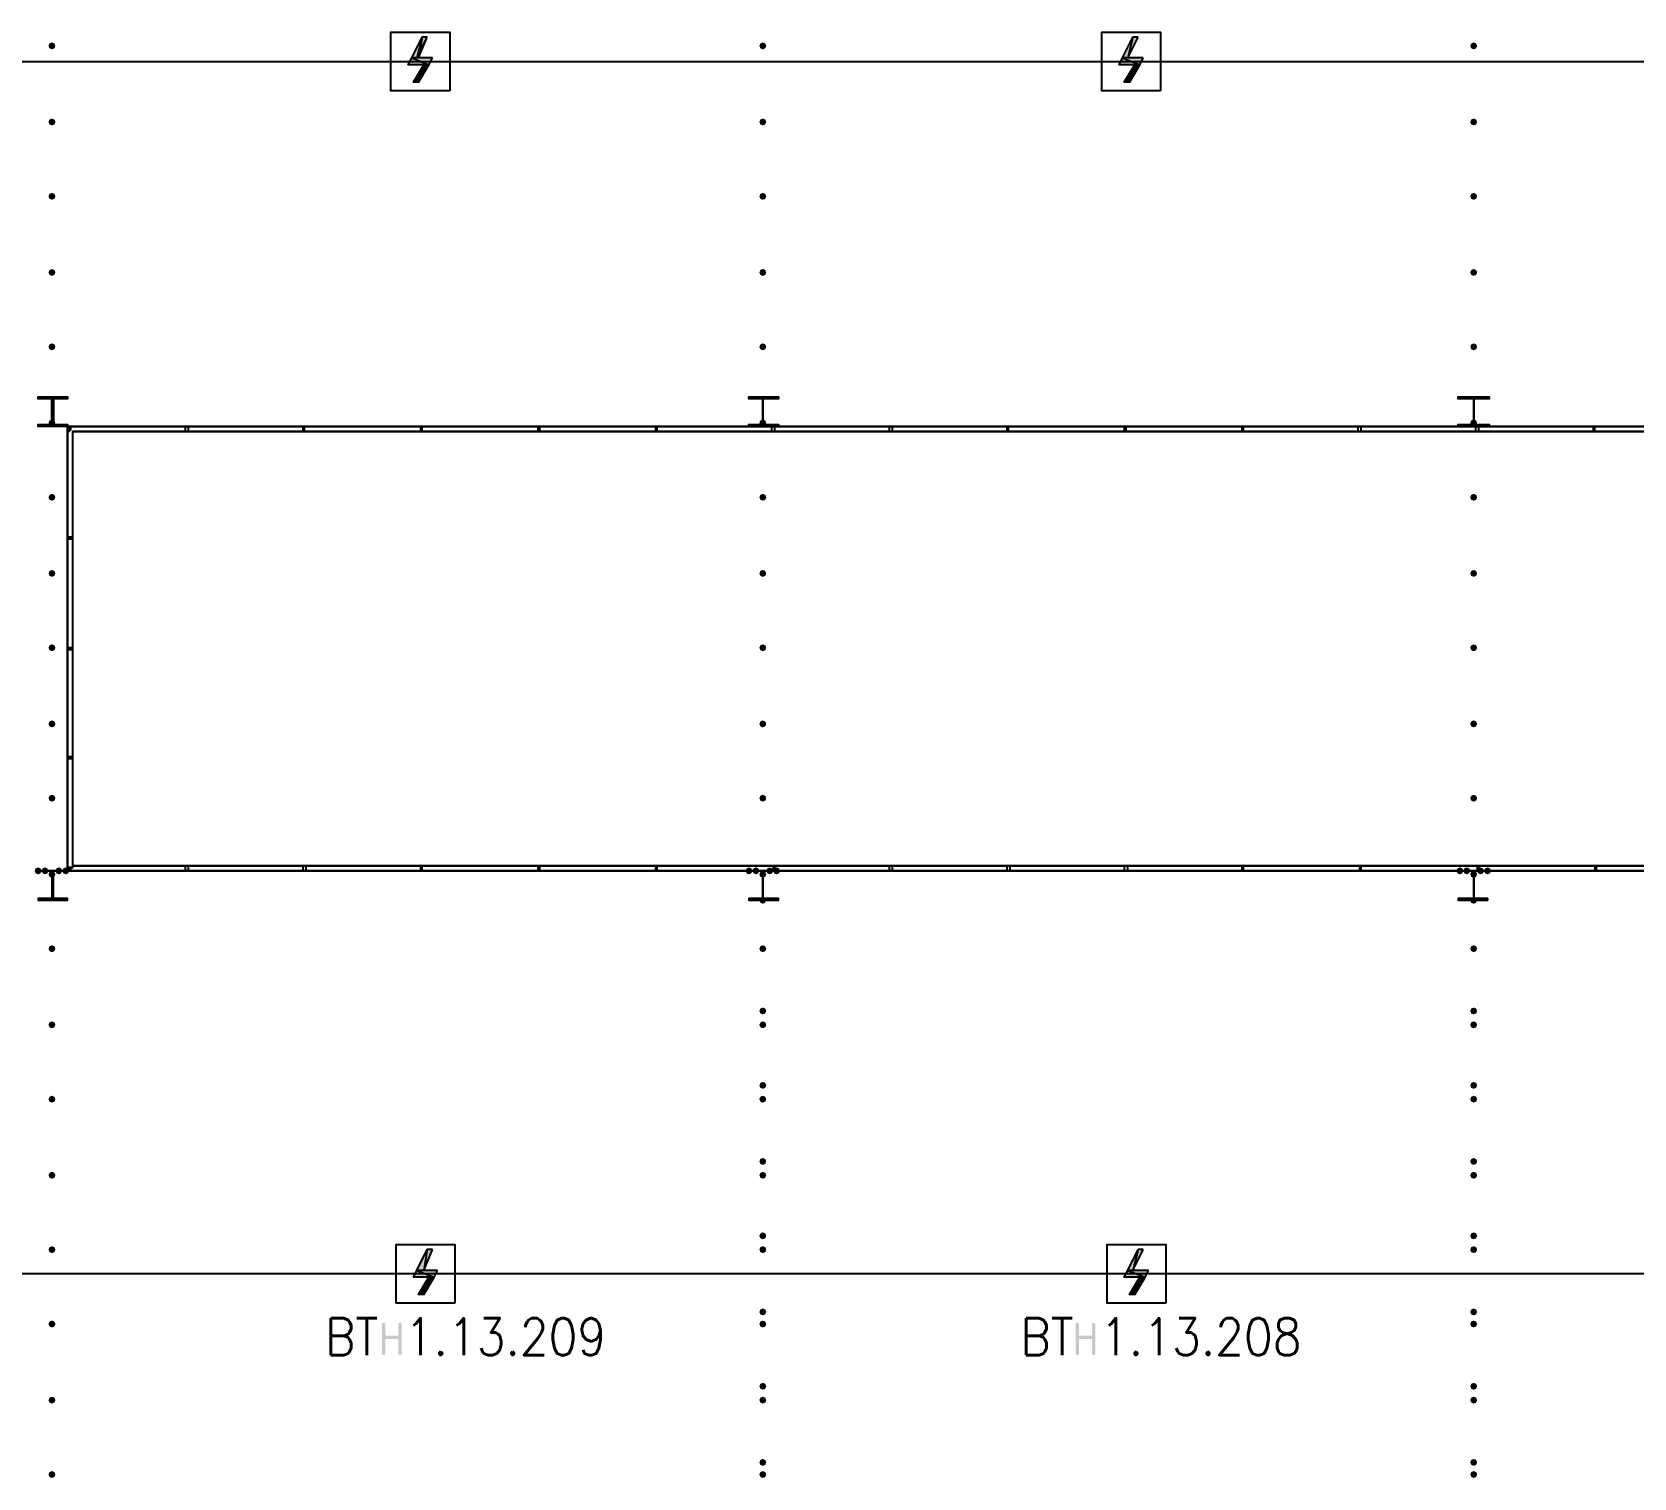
# Model space of a CAD drawing. Header units: millimetres. Extents: x 0 to 420, y 0 to 297.
# Drawn here: x 276.12 to 315.33, y 143.59 to 178.99 of the extents above; entities that cross this region are included whole.
import ezdxf

# ---------------------------------------------------------------- set-up
doc = ezdxf.new("R2010")
doc.units = ezdxf.units.MM
doc.layers.get('0').update_dxf_attribs({"linetype": 'CONTINUOUS'})
doc.styles.get("Standard").update_dxf_attribs({"font": 'STANDARD'})

msp = doc.modelspace()

# ---------------------------------------------------------------- hatches: boundary and pattern name
at = {"true_color": 0x000001}
h = msp.add_hatch(color=0, dxfattribs=at)
h.paths.add_polyline_path([(285.792334, 178.858333), (285.665334, 178.858333), (285.580667, 178.350333)], flags=0)
h.paths.add_polyline_path([(285.665334, 178.858333), (285.580667, 178.350333), (285.411334, 178.350333)], flags=0)
at = {"true_color": 0x000005}
h = msp.add_hatch(color=0, dxfattribs=at)
h.paths.add_polyline_path([(285.792334, 178.858333), (285.665334, 178.858333), (285.538334, 178.350333)], flags=0)
h.paths.add_polyline_path([(285.665334, 178.858333), (285.538334, 178.350333), (285.411334, 178.350333)], flags=0)
at = {"true_color": 0x000001}
h = msp.add_hatch(color=0, dxfattribs=at)
h.paths.add_polyline_path([(303.191334, 178.858333), (303.064334, 178.858333), (302.937334, 178.350333)], flags=0)
h.paths.add_polyline_path([(303.064334, 178.858333), (302.937334, 178.350333), (302.810334, 178.350333)], flags=0)
at = {"true_color": 0x000007}
for points in [[(276.690667, 178.646667), (276.665796, 178.586871), (276.606, 178.562), (276.546204, 178.586871), (276.521333, 178.646667), (276.546204, 178.706462), (276.606, 178.731333), (276.665796, 178.706463)], [(294.089667, 178.646667), (294.064796, 178.586871), (294.005, 178.562), (293.945204, 178.586871), (293.920333, 178.646667), (293.945204, 178.706462), (294.005, 178.731333), (294.064796, 178.706463)], [(311.488667, 178.646667), (311.463796, 178.586871), (311.404, 178.562), (311.344204, 178.586871), (311.319333, 178.646667), (311.344204, 178.706462), (311.404, 178.731333), (311.463796, 178.706463)], [(276.690667, 176.784), (276.665796, 176.724204), (276.606, 176.699333), (276.546204, 176.724204), (276.521333, 176.784), (276.546204, 176.843796), (276.606, 176.868667), (276.665796, 176.843796)], [(294.089667, 176.784), (294.064796, 176.724204), (294.005, 176.699333), (293.945204, 176.724204), (293.920333, 176.784), (293.945204, 176.843796), (294.005, 176.868667), (294.064796, 176.843796)], [(311.488667, 176.784), (311.463796, 176.724204), (311.404, 176.699333), (311.344204, 176.724204), (311.319333, 176.784), (311.344204, 176.843796), (311.404, 176.868667), (311.463796, 176.843796)], [(276.690667, 174.963667), (276.665796, 174.903871), (276.606, 174.879), (276.546204, 174.903871), (276.521333, 174.963667), (276.546204, 175.023462), (276.606, 175.048333), (276.665796, 175.023463)], [(294.089667, 174.963667), (294.064796, 174.903871), (294.005, 174.879), (293.945204, 174.903871), (293.920333, 174.963667), (293.945204, 175.023462), (294.005, 175.048333), (294.064796, 175.023463)], [(311.488667, 174.963667), (311.463796, 174.903871), (311.404, 174.879), (311.344204, 174.903871), (311.319333, 174.963667), (311.344204, 175.023462), (311.404, 175.048333), (311.463796, 175.023463)], [(276.690667, 173.101), (276.665796, 173.041204), (276.606, 173.016333), (276.546204, 173.041204), (276.521333, 173.101), (276.546204, 173.160796), (276.606, 173.185667), (276.665796, 173.160796)], [(294.089667, 173.101), (294.064796, 173.041204), (294.005, 173.016333), (293.945204, 173.041204), (293.920333, 173.101), (293.945204, 173.160796), (294.005, 173.185667), (294.064796, 173.160796)], [(311.488667, 173.101), (311.463796, 173.041204), (311.404, 173.016333), (311.344204, 173.041204), (311.319333, 173.101), (311.344204, 173.160796), (311.404, 173.185667), (311.463796, 173.160796)], [(276.690667, 171.280667), (276.665796, 171.220871), (276.606, 171.196), (276.546204, 171.220871), (276.521333, 171.280667), (276.546204, 171.340462), (276.606, 171.365333), (276.665796, 171.340463)], [(294.089667, 171.280667), (294.064796, 171.220871), (294.005, 171.196), (293.945204, 171.220871), (293.920333, 171.280667), (293.945204, 171.340462), (294.005, 171.365333), (294.064796, 171.340463)], [(311.488667, 171.280667), (311.463796, 171.220871), (311.404, 171.196), (311.344204, 171.220871), (311.319333, 171.280667), (311.344204, 171.340462), (311.404, 171.365333), (311.463796, 171.340463)], [(276.690667, 169.418), (276.665796, 169.358204), (276.606, 169.333333), (276.546204, 169.358204), (276.521333, 169.418), (276.546204, 169.477796), (276.606, 169.502667), (276.665796, 169.477796)], [(294.089667, 169.418), (294.064796, 169.358204), (294.005, 169.333333), (293.945204, 169.358204), (293.920333, 169.418), (293.945204, 169.477796), (294.005, 169.502667), (294.064796, 169.477796)], [(311.488667, 169.418), (311.463796, 169.358204), (311.404, 169.333333), (311.344204, 169.358204), (311.319333, 169.418), (311.344204, 169.477796), (311.404, 169.502667), (311.463796, 169.477796)], [(276.690667, 167.597667), (276.665796, 167.537871), (276.606, 167.513), (276.546204, 167.537871), (276.521333, 167.597667), (276.546204, 167.657462), (276.606, 167.682333), (276.665796, 167.657463)], [(294.089667, 167.597667), (294.064796, 167.537871), (294.005, 167.513), (293.945204, 167.537871), (293.920333, 167.597667), (293.945204, 167.657462), (294.005, 167.682333), (294.064796, 167.657463)], [(311.488667, 167.597667), (311.463796, 167.537871), (311.404, 167.513), (311.344204, 167.537871), (311.319333, 167.597667), (311.344204, 167.657462), (311.404, 167.682333), (311.463796, 167.657463)], [(276.690667, 165.735), (276.665796, 165.675204), (276.606, 165.650333), (276.546204, 165.675204), (276.521333, 165.735), (276.546204, 165.794796), (276.606, 165.819667), (276.665796, 165.794796)], [(294.089667, 165.735), (294.064796, 165.675204), (294.005, 165.650333), (293.945204, 165.675204), (293.920333, 165.735), (293.945204, 165.794796), (294.005, 165.819667), (294.064796, 165.794796)], [(311.488667, 165.735), (311.463796, 165.675204), (311.404, 165.650333), (311.344204, 165.675204), (311.319333, 165.735), (311.344204, 165.794796), (311.404, 165.819667), (311.463796, 165.794796)], [(276.690667, 163.914667), (276.665796, 163.854871), (276.606, 163.83), (276.546204, 163.854871), (276.521333, 163.914667), (276.546204, 163.974462), (276.606, 163.999333), (276.665796, 163.974463)], [(294.089667, 163.914667), (294.064796, 163.854871), (294.005, 163.83), (293.945204, 163.854871), (293.920333, 163.914667), (293.945204, 163.974462), (294.005, 163.999333), (294.064796, 163.974463)], [(311.488667, 163.914667), (311.463796, 163.854871), (311.404, 163.83), (311.344204, 163.854871), (311.319333, 163.914667), (311.344204, 163.974462), (311.404, 163.999333), (311.463796, 163.974463)], [(276.690667, 162.052), (276.665796, 161.992204), (276.606, 161.967333), (276.546204, 161.992204), (276.521333, 162.052), (276.546204, 162.111796), (276.606, 162.136667), (276.665796, 162.111796)], [(294.089667, 162.052), (294.064796, 161.992204), (294.005, 161.967333), (293.945204, 161.992204), (293.920333, 162.052), (293.945204, 162.111796), (294.005, 162.136667), (294.064796, 162.111796)], [(311.488667, 162.052), (311.463796, 161.992204), (311.404, 161.967333), (311.344204, 161.992204), (311.319333, 162.052), (311.344204, 162.111796), (311.404, 162.136667), (311.463796, 162.111796)], [(276.690667, 160.231667), (276.665796, 160.171871), (276.606, 160.147), (276.546204, 160.171871), (276.521333, 160.231667), (276.546204, 160.291462), (276.606, 160.316333), (276.665796, 160.291463)], [(294.089667, 160.231667), (294.064796, 160.171871), (294.005, 160.147), (293.945204, 160.171871), (293.920333, 160.231667), (293.945204, 160.291462), (294.005, 160.316333), (294.064796, 160.291463)], [(311.488667, 160.231667), (311.463796, 160.171871), (311.404, 160.147), (311.344204, 160.171871), (311.319333, 160.231667), (311.344204, 160.291462), (311.404, 160.316333), (311.463796, 160.291463)], [(276.352, 158.453667), (276.327129, 158.393871), (276.267333, 158.369), (276.207538, 158.393871), (276.182667, 158.453667), (276.207537, 158.513462), (276.267333, 158.538333), (276.327129, 158.513463)], [(276.521333, 158.453667), (276.496463, 158.393871), (276.436667, 158.369), (276.376871, 158.393871), (276.352, 158.453667), (276.376871, 158.513462), (276.436667, 158.538333), (276.496462, 158.513463)], [(276.690667, 158.369), (276.665796, 158.309204), (276.606, 158.284333), (276.546204, 158.309204), (276.521333, 158.369), (276.546204, 158.428796), (276.606, 158.453667), (276.665796, 158.428796)], [(276.86, 158.453667), (276.835129, 158.393871), (276.775333, 158.369), (276.715537, 158.393871), (276.690667, 158.453667), (276.715537, 158.513462), (276.775333, 158.538333), (276.835129, 158.513463)], [(277.029333, 158.453667), (277.004462, 158.393871), (276.944667, 158.369), (276.884871, 158.393871), (276.86, 158.453667), (276.884871, 158.513462), (276.944667, 158.538333), (277.004462, 158.513463)], [(293.751, 158.453667), (293.726129, 158.393871), (293.666333, 158.369), (293.606537, 158.393871), (293.581667, 158.453667), (293.606537, 158.513462), (293.666333, 158.538333), (293.726129, 158.513463)], [(293.920333, 158.453667), (293.895463, 158.393871), (293.835667, 158.369), (293.775871, 158.393871), (293.751, 158.453667), (293.775871, 158.513462), (293.835667, 158.538333), (293.895462, 158.513463)], [(294.089667, 158.369), (294.064796, 158.309204), (294.005, 158.284333), (293.945204, 158.309204), (293.920333, 158.369), (293.945204, 158.428796), (294.005, 158.453667), (294.064796, 158.428796)], [(294.259, 158.453667), (294.234129, 158.393871), (294.174333, 158.369), (294.114537, 158.393871), (294.089667, 158.453667), (294.114537, 158.513462), (294.174333, 158.538333), (294.234129, 158.513463)], [(294.428333, 158.453667), (294.403462, 158.393871), (294.343667, 158.369), (294.283871, 158.393871), (294.259, 158.453667), (294.283871, 158.513462), (294.343667, 158.538333), (294.403462, 158.513463)], [(311.15, 158.453667), (311.125129, 158.393871), (311.065333, 158.369), (311.005538, 158.393871), (310.980667, 158.453667), (311.005537, 158.513462), (311.065333, 158.538333), (311.125129, 158.513463)], [(311.319333, 158.453667), (311.294462, 158.393871), (311.234667, 158.369), (311.174871, 158.393871), (311.15, 158.453667), (311.174871, 158.513462), (311.234667, 158.538333), (311.294462, 158.513463)], [(311.488667, 158.369), (311.463796, 158.309204), (311.404, 158.284333), (311.344204, 158.309204), (311.319333, 158.369), (311.344204, 158.428796), (311.404, 158.453667), (311.463796, 158.428796)], [(311.658, 158.453667), (311.633129, 158.393871), (311.573333, 158.369), (311.513537, 158.393871), (311.488667, 158.453667), (311.513537, 158.513462), (311.573333, 158.538333), (311.633129, 158.513463)], [(311.827333, 158.453667), (311.802462, 158.393871), (311.742667, 158.369), (311.682871, 158.393871), (311.658, 158.453667), (311.682871, 158.513462), (311.742667, 158.538333), (311.802462, 158.513463)], [(294.089667, 157.734), (294.064796, 157.674204), (294.005, 157.649333), (293.945204, 157.674204), (293.920333, 157.734), (293.945204, 157.793796), (294.005, 157.818667), (294.064796, 157.793796)], [(311.488667, 157.734), (311.463796, 157.674204), (311.404, 157.649333), (311.344204, 157.674204), (311.319333, 157.734), (311.344204, 157.793796), (311.404, 157.818667), (311.463796, 157.793796)], [(276.690667, 156.548667), (276.665796, 156.488871), (276.606, 156.464), (276.546204, 156.488871), (276.521333, 156.548667), (276.546204, 156.608462), (276.606, 156.633333), (276.665796, 156.608463)], [(294.089667, 156.548667), (294.064796, 156.488871), (294.005, 156.464), (293.945204, 156.488871), (293.920333, 156.548667), (293.945204, 156.608462), (294.005, 156.633333), (294.064796, 156.608463)], [(311.488667, 156.548667), (311.463796, 156.488871), (311.404, 156.464), (311.344204, 156.488871), (311.319333, 156.548667), (311.344204, 156.608462), (311.404, 156.633333), (311.463796, 156.608463)], [(294.089667, 155.024667), (294.064796, 154.964871), (294.005, 154.94), (293.945204, 154.964871), (293.920333, 155.024667), (293.945204, 155.084462), (294.005, 155.109333), (294.064796, 155.084463)], [(311.488667, 155.024667), (311.463796, 154.964871), (311.404, 154.94), (311.344204, 154.964871), (311.319333, 155.024667), (311.344204, 155.084462), (311.404, 155.109333), (311.463796, 155.084463)], [(276.690667, 154.686), (276.665796, 154.626204), (276.606, 154.601333), (276.546204, 154.626204), (276.521333, 154.686), (276.546204, 154.745796), (276.606, 154.770667), (276.665796, 154.745796)], [(294.089667, 154.686), (294.064796, 154.626204), (294.005, 154.601333), (293.945204, 154.626204), (293.920333, 154.686), (293.945204, 154.745796), (294.005, 154.770667), (294.064796, 154.745796)], [(311.488667, 154.686), (311.463796, 154.626204), (311.404, 154.601333), (311.344204, 154.626204), (311.319333, 154.686), (311.344204, 154.745796), (311.404, 154.770667), (311.463796, 154.745796)], [(276.690667, 152.865667), (276.665796, 152.805871), (276.606, 152.781), (276.546204, 152.805871), (276.521333, 152.865667), (276.546204, 152.925462), (276.606, 152.950333), (276.665796, 152.925463)], [(294.089667, 153.204333), (294.064796, 153.144537), (294.005, 153.119667), (293.945204, 153.144537), (293.920333, 153.204333), (293.945204, 153.264129), (294.005, 153.289), (294.064796, 153.264129)], [(294.089667, 152.865667), (294.064796, 152.805871), (294.005, 152.781), (293.945204, 152.805871), (293.920333, 152.865667), (293.945204, 152.925462), (294.005, 152.950333), (294.064796, 152.925463)], [(311.488667, 153.204333), (311.463796, 153.144537), (311.404, 153.119667), (311.344204, 153.144537), (311.319333, 153.204333), (311.344204, 153.264129), (311.404, 153.289), (311.463796, 153.264129)], [(311.488667, 152.865667), (311.463796, 152.805871), (311.404, 152.781), (311.344204, 152.805871), (311.319333, 152.865667), (311.344204, 152.925462), (311.404, 152.950333), (311.463796, 152.925463)], [(294.089667, 151.341667), (294.064796, 151.281871), (294.005, 151.257), (293.945204, 151.281871), (293.920333, 151.341667), (293.945204, 151.401462), (294.005, 151.426333), (294.064796, 151.401463)], [(311.488667, 151.341667), (311.463796, 151.281871), (311.404, 151.257), (311.344204, 151.281871), (311.319333, 151.341667), (311.344204, 151.401462), (311.404, 151.426333), (311.463796, 151.401463)], [(276.690667, 151.003), (276.665796, 150.943204), (276.606, 150.918333), (276.546204, 150.943204), (276.521333, 151.003), (276.546204, 151.062796), (276.606, 151.087667), (276.665796, 151.062796)], [(294.089667, 151.003), (294.064796, 150.943204), (294.005, 150.918333), (293.945204, 150.943204), (293.920333, 151.003), (293.945204, 151.062796), (294.005, 151.087667), (294.064796, 151.062796)], [(311.488667, 151.003), (311.463796, 150.943204), (311.404, 150.918333), (311.344204, 150.943204), (311.319333, 151.003), (311.344204, 151.062796), (311.404, 151.087667), (311.463796, 151.062796)], [(294.089667, 149.521333), (294.064796, 149.461537), (294.005, 149.436667), (293.945204, 149.461537), (293.920333, 149.521333), (293.945204, 149.581129), (294.005, 149.606), (294.064796, 149.581129)], [(311.488667, 149.521333), (311.463796, 149.461537), (311.404, 149.436667), (311.344204, 149.461537), (311.319333, 149.521333), (311.344204, 149.581129), (311.404, 149.606), (311.463796, 149.581129)], [(276.690667, 149.182667), (276.665796, 149.122871), (276.606, 149.098), (276.546204, 149.122871), (276.521333, 149.182667), (276.546204, 149.242462), (276.606, 149.267333), (276.665796, 149.242463)], [(294.089667, 149.182667), (294.064796, 149.122871), (294.005, 149.098), (293.945204, 149.122871), (293.920333, 149.182667), (293.945204, 149.242462), (294.005, 149.267333), (294.064796, 149.242463)], [(311.488667, 149.182667), (311.463796, 149.122871), (311.404, 149.098), (311.344204, 149.122871), (311.319333, 149.182667), (311.344204, 149.242462), (311.404, 149.267333), (311.463796, 149.242463)], [(276.690667, 147.362333), (276.665796, 147.302537), (276.606, 147.277667), (276.546204, 147.302537), (276.521333, 147.362333), (276.546204, 147.422129), (276.606, 147.447), (276.665796, 147.422129)], [(294.089667, 147.658667), (294.064796, 147.598871), (294.005, 147.574), (293.945204, 147.598871), (293.920333, 147.658667), (293.945204, 147.718462), (294.005, 147.743333), (294.064796, 147.718463)], [(294.089667, 147.362333), (294.064796, 147.302537), (294.005, 147.277667), (293.945204, 147.302537), (293.920333, 147.362333), (293.945204, 147.422129), (294.005, 147.447), (294.064796, 147.422129)], [(311.488667, 147.658667), (311.463796, 147.598871), (311.404, 147.574), (311.344204, 147.598871), (311.319333, 147.658667), (311.344204, 147.718462), (311.404, 147.743333), (311.463796, 147.718463)], [(311.488667, 147.362333), (311.463796, 147.302537), (311.404, 147.277667), (311.344204, 147.302537), (311.319333, 147.362333), (311.344204, 147.422129), (311.404, 147.447), (311.463796, 147.422129)], [(284.686374, 146.64002), (284.686374, 147.3566), (284.696365, 147.386366), (284.726613, 147.396288), (284.756379, 147.386366), (284.766301, 147.3566), (284.766301, 147.077685), (285.084352, 147.077685), (285.084352, 147.3566), (285.094274, 147.386366), (285.124039, 147.396288), (285.154081, 147.386366), (285.164278, 147.3566), (285.164278, 146.64002), (285.154081, 146.610255), (285.124039, 146.600333), (285.094274, 146.610255), (285.084352, 146.64002), (285.084352, 146.99831), (284.766301, 146.99831), (284.766301, 146.64002), (284.756379, 146.610255), (284.726613, 146.600333), (284.696365, 146.610255)], [(301.662042, 146.64002), (301.662042, 147.3566), (301.672032, 147.386366), (301.70228, 147.396288), (301.732046, 147.386366), (301.741968, 147.3566), (301.741968, 147.077685), (302.060019, 147.077685), (302.060019, 147.3566), (302.069941, 147.386366), (302.099706, 147.396288), (302.129748, 147.386366), (302.139945, 147.3566), (302.139945, 146.64002), (302.129748, 146.610255), (302.099706, 146.600333), (302.069941, 146.610255), (302.060019, 146.64002), (302.060019, 146.99831), (301.741968, 146.99831), (301.741968, 146.64002), (301.732046, 146.610255), (301.70228, 146.600333), (301.672032, 146.610255)], [(294.089667, 145.838333), (294.064796, 145.778537), (294.005, 145.753667), (293.945204, 145.778537), (293.920333, 145.838333), (293.945204, 145.898129), (294.005, 145.923), (294.064796, 145.898129)], [(311.488667, 145.838333), (311.463796, 145.778537), (311.404, 145.753667), (311.344204, 145.778537), (311.319333, 145.838333), (311.344204, 145.898129), (311.404, 145.923), (311.463796, 145.898129)], [(276.690667, 145.499667), (276.665796, 145.439871), (276.606, 145.415), (276.546204, 145.439871), (276.521333, 145.499667), (276.546204, 145.559462), (276.606, 145.584333), (276.665796, 145.559463)], [(294.089667, 145.499667), (294.064796, 145.439871), (294.005, 145.415), (293.945204, 145.439871), (293.920333, 145.499667), (293.945204, 145.559462), (294.005, 145.584333), (294.064796, 145.559463)], [(311.488667, 145.499667), (311.463796, 145.439871), (311.404, 145.415), (311.344204, 145.439871), (311.319333, 145.499667), (311.344204, 145.559462), (311.404, 145.584333), (311.463796, 145.559463)], [(294.089667, 143.975667), (294.064796, 143.915871), (294.005, 143.891), (293.945204, 143.915871), (293.920333, 143.975667), (293.945204, 144.035462), (294.005, 144.060333), (294.064796, 144.035463)], [(311.488667, 143.975667), (311.463796, 143.915871), (311.404, 143.891), (311.344204, 143.915871), (311.319333, 143.975667), (311.344204, 144.035462), (311.404, 144.060333), (311.463796, 144.035463)], [(276.690667, 143.679333), (276.665796, 143.619537), (276.606, 143.594667), (276.546204, 143.619537), (276.521333, 143.679333), (276.546204, 143.739129), (276.606, 143.764), (276.665796, 143.739129)], [(294.089667, 143.679333), (294.064796, 143.619537), (294.005, 143.594667), (293.945204, 143.619537), (293.920333, 143.679333), (293.945204, 143.739129), (294.005, 143.764), (294.064796, 143.739129)], [(311.488667, 143.679333), (311.463796, 143.619537), (311.404, 143.594667), (311.344204, 143.619537), (311.319333, 143.679333), (311.344204, 143.739129), (311.404, 143.764), (311.463796, 143.739129)]]:
    msp.add_hatch(color=0, dxfattribs=at).paths.add_polyline_path(points, flags=0)
at = {"true_color": 0x000001}
h = msp.add_hatch(color=0, dxfattribs=at)
h.paths.add_polyline_path([(285.919334, 178.350333), (285.411334, 178.350333), (285.834667, 178.180999)], flags=0)
h.paths.add_polyline_path([(285.411334, 178.350333), (285.834667, 178.180999), (285.326667, 178.180999)], flags=0)
at = {"true_color": 0x000005}
h = msp.add_hatch(color=0, dxfattribs=at)
h.paths.add_polyline_path([(285.919334, 178.350333), (285.411334, 178.350333), (285.834667, 178.180999)], flags=0)
h.paths.add_polyline_path([(285.411334, 178.350333), (285.834667, 178.180999), (285.326667, 178.180999)], flags=0)
at = {"true_color": 0x000001}
h = msp.add_hatch(color=0, dxfattribs=at)
h.paths.add_polyline_path([(285.834667, 178.180999), (285.707667, 178.180999), (285.580667, 177.757666)], flags=0)
h.paths.add_polyline_path([(285.707667, 178.180999), (285.580667, 177.757666), (285.453667, 177.757666)], flags=0)
at = {"true_color": 0x000005}
h = msp.add_hatch(color=0, dxfattribs=at)
h.paths.add_polyline_path([(285.834667, 178.180999), (285.707667, 178.180999), (285.580667, 177.757666)], flags=0)
h.paths.add_polyline_path([(285.707667, 178.180999), (285.580667, 177.757666), (285.453667, 177.757666)], flags=0)
at = {"true_color": 0x000001}
h = msp.add_hatch(color=0, dxfattribs=at)
h.paths.add_polyline_path([(303.318334, 178.350333), (302.810334, 178.350333), (303.233667, 178.180999)], flags=0)
h.paths.add_polyline_path([(302.810334, 178.350333), (303.233667, 178.180999), (302.725667, 178.180999)], flags=0)
h = msp.add_hatch(color=0, dxfattribs=at)
h.paths.add_polyline_path([(303.233667, 178.180999), (303.106667, 178.180999), (302.979667, 177.757666)], flags=0)
h.paths.add_polyline_path([(303.106667, 178.180999), (302.979667, 177.757666), (302.852667, 177.757666)], flags=0)
h = msp.add_hatch(color=0, dxfattribs=at)
h.paths.add_polyline_path([(285.919334, 149.182666), (285.792334, 149.182666), (285.707667, 148.674666)], flags=0)
h.paths.add_polyline_path([(285.792334, 149.182666), (285.707667, 148.674666), (285.538334, 148.674666)], flags=0)
h = msp.add_hatch(color=0, dxfattribs=at)
h.paths.add_polyline_path([(303.318334, 149.182666), (303.191334, 149.182666), (303.064334, 148.674666)], flags=0)
h.paths.add_polyline_path([(303.191334, 149.182666), (303.064334, 148.674666), (302.937334, 148.674666)], flags=0)
h = msp.add_hatch(color=0, dxfattribs=at)
h.paths.add_polyline_path([(286.046334, 148.674666), (285.538334, 148.674666), (285.961667, 148.505333)], flags=0)
h.paths.add_polyline_path([(285.538334, 148.674666), (285.961667, 148.505333), (285.453667, 148.505333)], flags=0)
h = msp.add_hatch(color=0, dxfattribs=at)
h.paths.add_polyline_path([(303.445334, 148.674666), (302.937334, 148.674666), (303.360667, 148.505333)], flags=0)
h.paths.add_polyline_path([(302.937334, 148.674666), (303.360667, 148.505333), (302.852667, 148.505333)], flags=0)
h = msp.add_hatch(color=0, dxfattribs=at)
h.paths.add_polyline_path([(285.961667, 148.505333), (285.834667, 148.505333), (285.707667, 148.081999)], flags=0)
h.paths.add_polyline_path([(285.834667, 148.505333), (285.707667, 148.081999), (285.580667, 148.081999)], flags=0)
h = msp.add_hatch(color=0, dxfattribs=at)
h.paths.add_polyline_path([(303.360667, 148.505333), (303.233667, 148.505333), (303.106667, 148.081999)], flags=0)
h.paths.add_polyline_path([(303.233667, 148.505333), (303.106667, 148.081999), (302.979667, 148.081999)], flags=0)

# ---------------------------------------------------------------- linework, layer by layer
at = {"color": 0, "true_color": 0x000007}
for points in [[(284.903334, 178.985333), (286.342667, 178.985333)], [(284.903334, 178.985333), (286.342667, 178.985333)], [(302.302334, 178.985333), (303.741667, 178.985333)], [(276.267333, 170.010667), (276.267333, 170.053)], [(276.436667, 170.010667), (276.436667, 170.053)], [(276.606, 169.333333), (276.606, 170.053)], [(276.775333, 170.010667), (276.775333, 170.053)], [(276.944667, 170.010667), (276.944667, 170.053)], [(293.666333, 170.010667), (293.666333, 170.053)], [(293.835667, 170.010667), (293.835667, 170.053)], [(294.005, 169.333333), (294.005, 170.053)], [(294.174333, 170.010667), (294.174333, 170.053)], [(294.343667, 170.010667), (294.343667, 170.053)], [(311.065333, 170.010667), (311.065333, 170.053)], [(311.234667, 170.010667), (311.234667, 170.053)], [(311.404, 169.333333), (311.404, 170.053)], [(311.573333, 170.010667), (311.573333, 170.053)], [(311.742667, 170.010667), (311.742667, 170.053)], [(276.267333, 169.333333), (276.267333, 169.375667)], [(276.436667, 169.333333), (276.436667, 169.375667)], [(276.775333, 169.333333), (276.775333, 169.375667)], [(276.944667, 169.333333), (276.944667, 169.375667)], [(363.093, 169.206333), (277.114, 169.206333), (363.093, 169.206333), (363.093, 158.453667), (363.22, 158.453667), (363.22, 169.333333), (276.987, 169.333333), (363.22, 169.333333)], [(276.987, 169.333333), (276.987, 158.453667)], [(276.987, 169.333333), (276.987, 158.453667)], [(363.093, 169.206333), (277.114, 169.206333), (363.093, 169.206333), (363.093, 158.453667), (363.22, 158.453667), (363.22, 169.333333), (276.987, 169.333333), (363.22, 169.333333)], [(276.987, 169.333333), (276.987, 158.453667)], [(276.987, 169.333333), (276.987, 158.453667)], [(277.114, 158.580667), (277.114, 169.206333)], [(277.114, 158.580667), (277.114, 169.206333)], [(277.114, 158.580667), (277.114, 169.206333)], [(277.114, 158.580667), (277.114, 169.206333)], [(293.666333, 169.333333), (293.666333, 169.375667)], [(293.835667, 169.333333), (293.835667, 169.375667)], [(294.174333, 169.333333), (294.174333, 169.375667)], [(294.343667, 169.333333), (294.343667, 169.375667)], [(311.065333, 169.333333), (311.065333, 169.375667)], [(311.234667, 169.333333), (311.234667, 169.375667)], [(311.573333, 169.333333), (311.573333, 169.375667)], [(311.742667, 169.333333), (311.742667, 169.375667)], [(276.606, 158.453667), (276.606, 157.734)], [(294.005, 158.453667), (294.005, 157.734)], [(311.404, 158.453667), (311.404, 157.734)], [(276.267333, 157.776333), (276.267333, 157.734)], [(276.436667, 157.776333), (276.436667, 157.734)], [(276.775333, 157.776333), (276.775333, 157.734)], [(276.944667, 157.776333), (276.944667, 157.734)], [(293.666333, 157.776333), (293.666333, 157.734)], [(293.835667, 157.776333), (293.835667, 157.734)], [(294.174333, 157.776333), (294.174333, 157.734)], [(294.343667, 157.776333), (294.343667, 157.734)], [(311.065333, 157.776333), (311.065333, 157.734)], [(311.234667, 157.776333), (311.234667, 157.734)], [(311.573333, 157.776333), (311.573333, 157.734)], [(311.742667, 157.776333), (311.742667, 157.734)], [(285.030334, 149.309666), (286.469667, 149.309666)], [(302.429334, 149.309666), (303.868667, 149.309666)]]:
    msp.add_lwpolyline(points, dxfattribs=at)
at = {"color": 0, "true_color": 0x000001}
for points in [[(286.342667, 177.545999), (284.903334, 177.545999), (284.903334, 178.985333), (286.342667, 178.985333)], [(285.665334, 178.858333), (285.580667, 178.350333), (285.411334, 178.350333)], [(285.792334, 178.858333), (285.665334, 178.858333), (285.580667, 178.350333)], [(303.741667, 177.545999), (302.302334, 177.545999), (302.302334, 178.985333), (303.741667, 178.985333)], [(303.064334, 178.858333), (302.937334, 178.350333), (302.810334, 178.350333)], [(303.191334, 178.858333), (303.064334, 178.858333), (302.937334, 178.350333)], [(285.411334, 178.350333), (285.834667, 178.180999), (285.326667, 178.180999)], [(285.919334, 178.350333), (285.411334, 178.350333), (285.834667, 178.180999)], [(285.707667, 178.180999), (285.580667, 177.757666), (285.453667, 177.757666)], [(285.834667, 178.180999), (285.707667, 178.180999), (285.580667, 177.757666)], [(302.810334, 178.350333), (303.233667, 178.180999), (302.725667, 178.180999)], [(303.318334, 178.350333), (302.810334, 178.350333), (303.233667, 178.180999)], [(303.106667, 178.180999), (302.979667, 177.757666), (302.852667, 177.757666)], [(303.233667, 178.180999), (303.106667, 178.180999), (302.979667, 177.757666)], [(286.469667, 147.870333), (285.030334, 147.870333), (285.030334, 149.309666), (286.469667, 149.309666)], [(285.792334, 149.182666), (285.707667, 148.674666), (285.538334, 148.674666)], [(285.919334, 149.182666), (285.792334, 149.182666), (285.707667, 148.674666)], [(303.868667, 147.870333), (302.429334, 147.870333), (302.429334, 149.309666), (303.868667, 149.309666)], [(303.191334, 149.182666), (303.064334, 148.674666), (302.937334, 148.674666)], [(303.318334, 149.182666), (303.191334, 149.182666), (303.064334, 148.674666)], [(285.538334, 148.674666), (285.961667, 148.505333), (285.453667, 148.505333)], [(286.046334, 148.674666), (285.538334, 148.674666), (285.961667, 148.505333)], [(302.937334, 148.674666), (303.360667, 148.505333), (302.852667, 148.505333)], [(303.445334, 148.674666), (302.937334, 148.674666), (303.360667, 148.505333)], [(285.834667, 148.505333), (285.707667, 148.081999), (285.580667, 148.081999)], [(285.961667, 148.505333), (285.834667, 148.505333), (285.707667, 148.081999)], [(303.233667, 148.505333), (303.106667, 148.081999), (302.979667, 148.081999)], [(303.360667, 148.505333), (303.233667, 148.505333), (303.106667, 148.081999)]]:
    msp.add_lwpolyline(points, close=True, dxfattribs=at)
at = {"color": 0, "true_color": 0x000005}
for points in [[(286.342667, 177.545999), (284.903334, 177.545999), (284.903334, 178.985333), (286.342667, 178.985333)], [(285.665334, 178.858333), (285.538334, 178.350333), (285.411334, 178.350333)], [(285.792334, 178.858333), (285.665334, 178.858333), (285.538334, 178.350333)], [(285.411334, 178.350333), (285.834667, 178.180999), (285.326667, 178.180999)], [(285.919334, 178.350333), (285.411334, 178.350333), (285.834667, 178.180999)], [(285.707667, 178.180999), (285.580667, 177.757666), (285.453667, 177.757666)], [(285.834667, 178.180999), (285.707667, 178.180999), (285.580667, 177.757666)]]:
    msp.add_lwpolyline(points, close=True, dxfattribs=at)
at = {"color": 0, "true_color": 0x000001}
msp.add_lwpolyline([(262.085667, 178.265666), (385.953, 178.265666), (386.672667, 178.265666), (386.672667, 149.436666), (386.672667, 148.589999), (269.113001, 148.589999)], dxfattribs=at)
at = {"color": 0, "true_color": 0x000007}
for points in [[(276.987, 169.333333), (276.267333, 169.333333), (276.267333, 169.375667), (276.606, 169.375667), (276.606, 170.010667), (276.267333, 170.010667), (276.267333, 170.053), (276.987, 170.053), (276.987, 170.010667), (276.648333, 170.010667), (276.648333, 169.375667), (276.987, 169.375667)], [(294.386, 169.333333), (293.666333, 169.333333), (293.666333, 169.375667), (294.005, 169.375667), (294.005, 170.010667), (293.666333, 170.010667), (293.666333, 170.053), (294.386, 170.053), (294.386, 170.010667), (294.005, 170.010667), (294.005, 169.375667), (294.386, 169.375667)], [(311.785, 169.333333), (311.023, 169.333333), (311.023, 169.375667), (311.404, 169.375667), (311.404, 170.010667), (311.023, 170.010667), (311.023, 170.053), (311.785, 170.053), (311.785, 170.010667), (311.404, 170.010667), (311.404, 169.375667), (311.785, 169.375667)], [(277.114, 158.580667), (363.22, 158.580667), (363.22, 158.453667), (276.987, 158.453667), (363.22, 158.453667), (363.22, 158.580667), (277.114, 158.580667), (277.114, 169.206333), (363.093, 169.206333), (363.093, 158.453667), (363.22, 158.453667), (363.22, 169.333333), (276.987, 169.333333), (276.987, 158.453667), (363.22, 158.453667), (363.22, 158.580667)], [(276.987, 158.453667), (363.22, 158.453667), (363.22, 169.333333), (276.987, 169.333333)], [(363.22, 169.333333), (276.987, 169.333333), (276.987, 158.453667), (363.22, 158.453667)], [(277.029333, 169.333333), (277.029333, 169.291), (277.029333, 169.248667), (277.029333, 169.206333), (277.029333, 169.248667), (277.071667, 169.248667), (277.071667, 169.291), (277.071667, 169.333333)], [(279.950333, 169.206333), (279.950333, 169.333333), (279.865667, 169.333333), (279.865667, 169.206333)], [(282.786667, 169.206333), (282.786667, 169.333333), (282.744333, 169.333333), (282.744333, 169.206333)], [(285.665333, 169.206333), (285.665333, 169.333333), (285.623, 169.333333), (285.623, 169.206333)], [(288.544, 169.206333), (288.544, 169.333333), (288.501667, 169.333333), (288.501667, 169.206333)], [(291.422667, 169.206333), (291.422667, 169.333333), (291.380333, 169.333333), (291.380333, 169.206333)], [(294.301333, 169.206333), (294.301333, 169.333333), (294.216667, 169.333333), (294.216667, 169.206333)], [(297.18, 169.206333), (297.18, 169.333333), (297.095333, 169.333333), (297.095333, 169.206333)], [(300.016333, 169.206333), (300.016333, 169.333333), (299.974, 169.333333), (299.974, 169.206333)], [(302.895, 169.206333), (302.895, 169.333333), (302.852667, 169.333333), (302.852667, 169.206333)], [(305.773667, 169.206333), (305.773667, 169.333333), (305.731333, 169.333333), (305.731333, 169.206333)], [(308.652333, 169.206333), (308.652333, 169.333333), (308.567667, 169.333333), (308.567667, 169.206333)], [(311.531, 169.206333), (311.531, 169.333333), (311.446333, 169.333333), (311.446333, 169.206333)], [(314.367333, 169.206333), (314.367333, 169.333333), (314.325, 169.333333), (314.325, 169.206333)], [(277.114, 166.624), (276.987, 166.624), (276.987, 166.581667), (277.114, 166.581667)], [(277.114, 163.914667), (276.987, 163.914667), (276.987, 163.872333), (277.114, 163.872333)], [(277.114, 161.247667), (276.987, 161.247667), (276.987, 161.205333), (277.114, 161.205333)], [(276.987, 158.453667), (276.267333, 158.453667), (276.606, 158.453667), (276.606, 157.776333), (276.267333, 157.776333), (276.267333, 157.734), (276.987, 157.734), (276.987, 157.776333), (276.648333, 157.776333), (276.648333, 158.453667)], [(277.114, 158.580667), (363.22, 158.580667), (363.22, 158.453667), (276.987, 158.453667), (363.22, 158.453667), (363.22, 158.580667)], [(276.987, 158.538333), (276.987, 158.496), (277.029333, 158.496), (277.071667, 158.496), (277.071667, 158.538333), (277.114, 158.538333), (277.071667, 158.538333), (277.029333, 158.538333)], [(279.865667, 158.580667), (279.865667, 158.453667), (279.950333, 158.453667), (279.950333, 158.580667)], [(282.744333, 158.580667), (282.744333, 158.453667), (282.829, 158.453667), (282.829, 158.580667)], [(285.623, 158.580667), (285.623, 158.453667), (285.665333, 158.453667), (285.665333, 158.580667)], [(288.501667, 158.580667), (288.501667, 158.453667), (288.544, 158.453667), (288.544, 158.580667)], [(291.380333, 158.580667), (291.380333, 158.453667), (291.422667, 158.453667), (291.422667, 158.580667)], [(294.386, 158.453667), (293.666333, 158.453667), (294.005, 158.453667), (294.005, 157.776333), (293.666333, 157.776333), (293.666333, 157.734), (294.386, 157.734), (294.386, 157.776333), (294.005, 157.776333), (294.005, 158.453667)], [(294.259, 158.580667), (294.259, 158.453667), (294.301333, 158.453667), (294.301333, 158.580667)], [(297.095333, 158.580667), (297.095333, 158.453667), (297.18, 158.453667), (297.18, 158.580667)], [(299.974, 158.580667), (299.974, 158.453667), (300.058667, 158.453667), (300.058667, 158.580667)], [(302.852667, 158.580667), (302.852667, 158.453667), (302.937333, 158.453667), (302.937333, 158.580667)], [(305.731333, 158.580667), (305.731333, 158.453667), (305.773667, 158.453667), (305.773667, 158.580667)], [(308.61, 158.580667), (308.61, 158.453667), (308.652333, 158.453667), (308.652333, 158.580667)], [(311.742667, 158.453667), (311.023, 158.453667), (311.404, 158.453667), (311.404, 157.776333), (311.023, 157.776333), (311.023, 157.734), (311.742667, 157.734), (311.742667, 157.776333), (311.404, 157.776333), (311.404, 158.453667)], [(311.488667, 158.580667), (311.488667, 158.453667), (311.531, 158.453667), (311.531, 158.580667)], [(314.367333, 158.580667), (314.367333, 158.453667), (314.409667, 158.453667), (314.409667, 158.580667)]]:
    msp.add_lwpolyline(points, close=True, dxfattribs=at)
at = {"color": 0, "true_color": 0x0000fe}
msp.add_lwpolyline([(363.22, 169.333333), (363.22, 158.453667), (276.987, 158.453667), (276.987, 169.333333)], close=True, dxfattribs=at)
at = {"color": 0, "true_color": 0x000008}
msp.add_lwpolyline([(276.987, 158.453667), (276.987, 169.333333), (363.22, 169.333333), (363.22, 158.453667)], close=True, dxfattribs=at)

# ---------------------------------------------------------------- texts
at = {"color": 0, "true_color": 0x000007, "char_height": 0.90157, "attachment_point": 1}
for s, insert, width in [('BT', (283.294663, 147.501907), 1.30226779), ('1.13.209', (285.242003, 147.501907), 4.10715199), ('BT', (300.31266, 147.501907), 1.30226779), ('1.13.208', (302.26, 147.501907), 4.10715199)]:
    msp.add_mtext(s, dxfattribs=dict(at, insert=insert, width=width))

doc.saveas('drawing.dxf')
